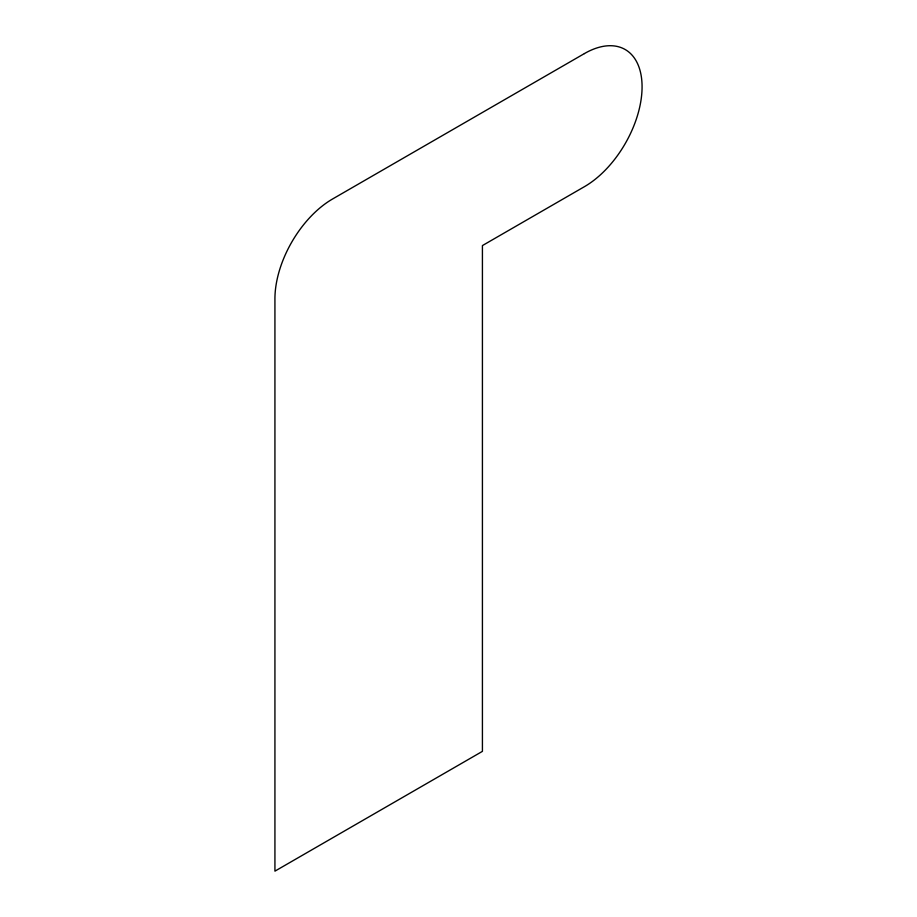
<?xml version="1.0" encoding="UTF-8"?>
<svg xmlns="http://www.w3.org/2000/svg" width="917" height="917" viewBox="0 0 917 917"><rect width="100%" height="100%" fill="white"/><g stroke="black" fill="none" stroke-linecap="round" stroke-linejoin="round"><path stroke-width="1.38" d="M584.427 53.576L332.573 198.989A81.51 47.054 -60 0 0 274.928 298.804L274.928 871.15L482.422 751.355L482.422 245.573L584.427 186.678A81.51 47.054 -60 0 0 642.072 86.851A81.51 47.054 -60 0 0 584.427 53.576"/></g></svg>
